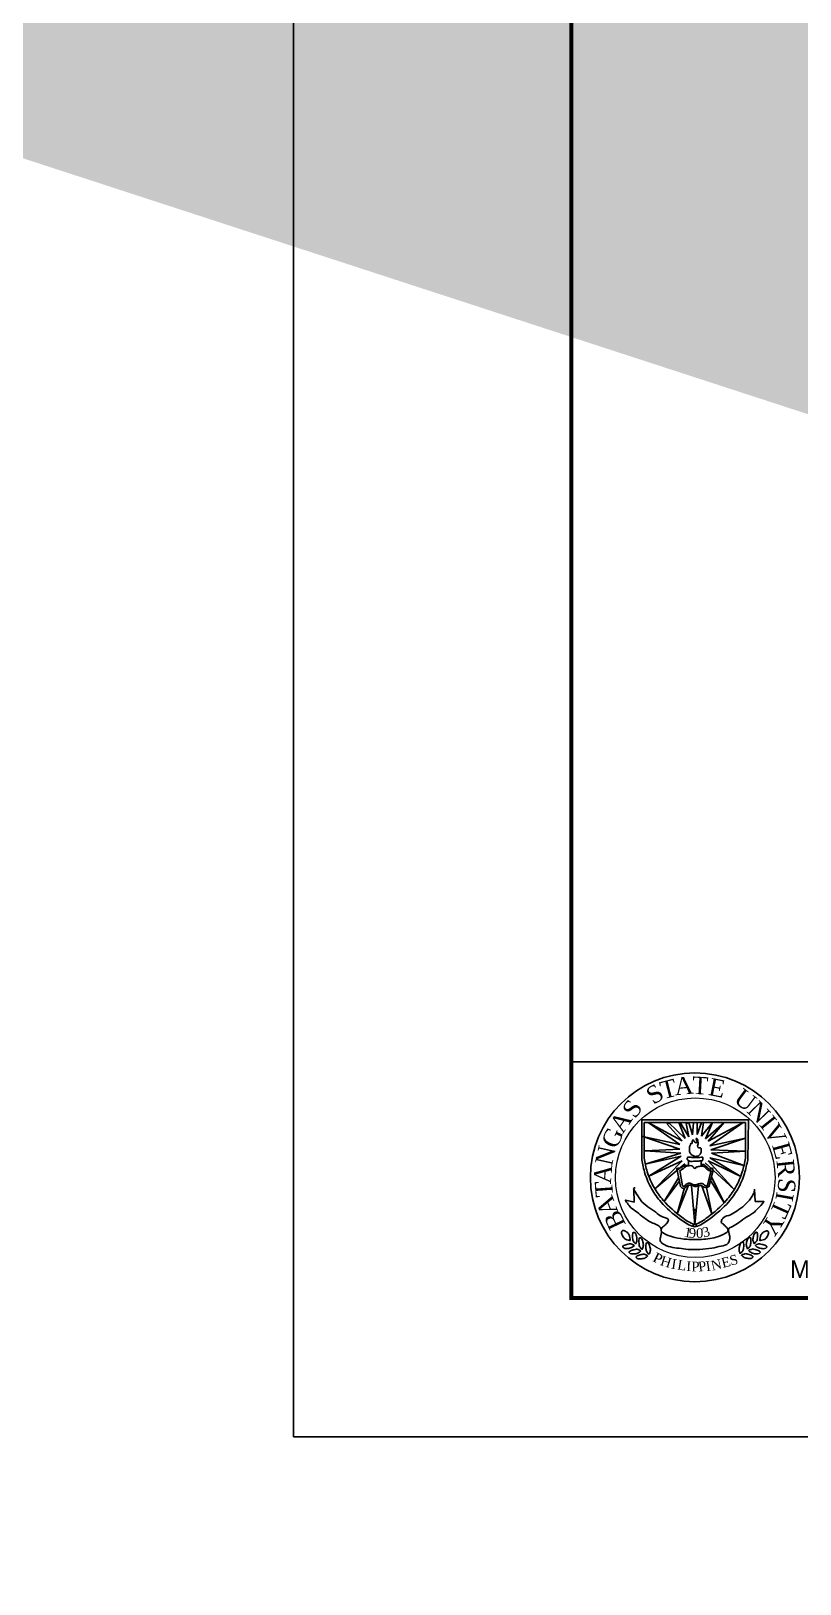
# Model space of a CAD drawing. Header units: millimetres. Extents: x -60 to 576, y -39 to 287.
# Drawn here: x 208.01 to 224.67, y 76.2 to 109.86 of the extents above; entities that cross this region are included whole.
import ezdxf

# ---------------------------------------------------------------- set-up
doc = ezdxf.new("R2010")
doc.units = ezdxf.units.MM
doc.header["$MEASUREMENT"] = 0
doc.layers.add('M-AC-TEXT', color=7, linetype='Continuous')
doc.layers.add('template', color=7, linetype='Continuous')
doc.styles.add('ar-dim-axis', font='romans.shx', dxfattribs={"width": 0.8})
doc.styles.add('OIP FONT', font='GOTHIC.TTF', dxfattribs={"height": 150})
doc.styles.get("Standard").update_dxf_attribs({"font": 'arial.ttf'})
doc.dimstyles.new('ar-dim-axis', dxfattribs={"dimtxt": 350, "dimasz": 250, "dimexe": 75, "dimexo": 75, "dimgap": 200, "dimtad": 1, "dimdec": 0, "dimzin": 12, "dimdsep": 46, "dimtxsty": 'ar-dim-axis', "dimblk": 'ARCHTICK', "dimcen": 120, "dimclrd": 11, "dimclre": 8, "dimclrt": 4, "dimadec": 0, "dimazin": 3, "dimtm": 1, "dimtfac": 1, "dimtdec": 0, "dimtix": 1, "dimtmove": 2, "dimatfit": 3, "dimldrblk": 'ARCHTICK', "dimfxl": 1, "dimtolj": 1, "dimtzin": 0, "dimarcsym": 1})

# ---------------------------------------------------------------- blocks, each defined once
blk = doc.blocks.new('_ARCHTICK')
at = {"color": 0, "linetype": 'ByBlock', "const_width": 0.15}
blk.add_lwpolyline([(-0.5, -0.5), (0.5, 0.5)], dxfattribs=at)

msp = doc.modelspace()

# ---------------------------------------------------------------- linework, layer by layer
at = {"layer": 'template'}
for p, q in [((213.698, 149.787), (213.698, 79.391)), ((219.715, 87.52), (309.966, 87.52)), ((221.241, 86.264), (223.553, 86.259)), ((221.241, 85.397), (221.241, 86.264)), ((221.29, 86.2), (223.488, 86.2)), ((221.29, 85.432), (221.29, 86.2)), ((222.12, 85.804), (221.382, 86.2)), ((221.382, 86.2), (222.066, 85.728)), ((221.822, 86.2), (221.789, 86.167)), ((221.789, 86.167), (222.12, 85.804)), ((222.18, 85.858), (221.822, 86.2)), ((222.071, 86.2), (222.044, 86.2)), ((222.044, 86.2), (222.18, 85.858)), ((222.261, 85.896), (222.071, 86.2)), ((222.261, 86.2), (222.204, 86.183)), ((222.204, 86.183), (222.261, 85.896)), ((222.343, 85.939), (222.261, 86.2)), ((222.364, 86.2), (222.343, 85.939)), ((222.44, 86.2), (222.364, 86.2)), ((222.538, 86.2), (222.44, 85.945)), ((222.44, 85.945), (222.44, 86.2)), ((222.777, 86.2), (222.538, 85.907)), ((222.538, 85.907), (222.576, 86.2)), ((222.576, 86.2), (222.538, 86.2)), ((223.026, 86.2), (222.619, 85.852)), ((222.619, 85.852), (222.777, 86.2)), ((223.439, 86.2), (222.679, 85.798)), ((222.679, 85.798), (223.026, 86.2)), ((222.717, 85.695), (223.439, 86.2)), ((223.488, 85.425), (223.488, 86.2)), ((223.537, 85.397), (223.553, 86.259)), ((222.066, 85.728), (221.268, 85.901)), ((221.268, 85.901), (222.066, 85.625)), ((223.488, 85.863), (222.717, 85.695)), ((222.739, 85.614), (223.488, 85.863)), ((222.088, 85.538), (221.316, 85.303)), ((222.066, 85.625), (221.317, 85.592)), ((221.317, 85.592), (222.088, 85.538)), ((223.488, 85.581), (222.739, 85.614)), ((222.75, 85.538), (223.488, 85.581)), ((223.454, 85.272), (222.75, 85.538)), ((221.316, 85.303), (222.093, 85.473)), ((222.093, 85.473), (221.391, 85.042)), ((221.391, 85.042), (222.12, 85.375)), ((222.12, 85.375), (221.524, 84.766)), ((221.524, 84.766), (222.174, 85.31)), ((222.005, 85.168), (222.082, 84.813)), ((222.065, 85.161), (222.123, 84.83)), ((222.251, 85.383), (222.251, 85.282)), ((222.53, 85.371), (222.53, 85.27)), ((223.246, 84.754), (222.614, 85.326)), ((223.385, 85.036), (222.679, 85.375)), ((222.679, 85.375), (223.246, 84.754)), ((222.691, 84.807), (222.786, 85.171)), ((222.717, 85.44), (223.385, 85.036)), ((222.717, 85.44), (223.454, 85.272)), ((222.039, 85.006), (221.727, 84.491)), ((221.727, 84.491), (222.05, 84.925)), ((222.009, 84.227), (222.256, 84.844)), ((222.321, 84.827), (222.389, 83.99)), ((222.389, 83.99), (222.473, 84.833)), ((222.543, 84.827), (222.762, 84.222)), ((222.74, 85.132), (222.659, 84.824)), ((222.722, 84.958), (223.026, 84.464)), ((223.026, 84.464), (222.755, 85.028)), ((220.894, 84.518), (221.078, 84.48)), ((221.078, 84.48), (221.067, 84.756)), ((222.164, 84.789), (222.009, 84.227)), ((222.762, 84.222), (222.641, 84.795)), ((223.686, 84.758), (223.697, 84.488)), ((223.697, 84.488), (223.878, 84.494)), ((213.698, 79.391), (312.974, 79.391))]:
    msp.add_line(p, q, dxfattribs=at)
at = {"layer": 'template', "linetype": 'Continuous', "const_width": 0.0853}
msp.add_lwpolyline([(219.715, 82.399), (309.966, 82.399), (309.966, 146.778), (219.715, 146.778)], close=True, dxfattribs=at)
at = {"layer": 'template'}
msp.add_circle((222.393, 85.014), 2.263, dxfattribs=at)
at = {"layer": 'template', "lineweight": 20}
for centre, radius in [((222.393, 85.014), 2.263), ((222.401, 85.007), 1.728)]:
    msp.add_circle(centre, radius, dxfattribs=at)
at = {"layer": 'template', "start_tangent": (-1, 0)}
msp.add_spline([(222.382, 85.472), (222.314, 85.509), (222.278, 85.566), (222.278, 85.628), (222.278, 85.676), (222.292, 85.702), (222.307, 85.75), (222.328, 85.745), (222.335, 85.793), (222.35, 85.829), (222.369, 85.802), (222.406, 85.769), (222.435, 85.769), (222.433, 85.807), (222.419, 85.842), (222.422, 85.854), (222.457, 85.824), (222.457, 85.796), (222.463, 85.77), (222.463, 85.741), (222.452, 85.697), (222.478, 85.656), (222.511, 85.657), (222.531, 85.604), (222.525, 85.561), (222.494, 85.502), (222.464, 85.477), (222.427, 85.47), (222.381, 85.47), (222.383, 85.47)], degree=3, dxfattribs=at)
at = {"layer": 'template'}
for points in [[(221.241, 85.397), (221.311, 85.097), (221.458, 84.76), (221.659, 84.478), (222.06, 84.115), (222.332, 83.958), (222.386, 83.941)], [(221.29, 85.432), (221.36, 85.131), (221.507, 84.795), (221.708, 84.513), (222.109, 84.15), (222.381, 83.992), (222.435, 83.976)], [(222.005, 85.168), (222.004, 85.207), (222.061, 85.215), (222.123, 85.239), (222.198, 85.276), (222.251, 85.282), (222.251, 85.305)], [(223.488, 85.432), (223.417, 85.131), (223.271, 84.795), (223.07, 84.513), (222.669, 84.15), (222.397, 83.992), (222.343, 83.976)], [(223.537, 85.397), (223.466, 85.097), (223.32, 84.76), (223.119, 84.478), (222.718, 84.115), (222.446, 83.958), (222.392, 83.941)], [(222.785, 85.166), (222.772, 85.21), (222.711, 85.195), (222.677, 85.213), (222.65, 85.244), (222.613, 85.268), (222.581, 85.291), (222.53, 85.291)], [(222.082, 84.813), (222.131, 84.777), (222.183, 84.789), (222.218, 84.827), (222.256, 84.844), (222.308, 84.844), (222.349, 84.835), (222.389, 84.815), (222.456, 84.829), (222.497, 84.841), (222.543, 84.827), (222.641, 84.795), (222.691, 84.807)], [(222.123, 84.83), (222.178, 84.83), (222.186, 84.853), (222.224, 84.874), (222.288, 84.888), (222.349, 84.859), (222.387, 84.853), (222.436, 84.856), (222.474, 84.874), (222.529, 84.879), (222.563, 84.876), (222.595, 84.853), (222.613, 84.839), (222.659, 84.824)], [(220.976, 83.649), (220.867, 83.688), (220.816, 83.766), (220.81, 83.843), (220.82, 83.856), (220.886, 83.849), (220.953, 83.789), (220.979, 83.731), (220.987, 83.675), (220.987, 83.648), (220.98, 83.648), (220.966, 83.662), (220.964, 83.662)], [(221.109, 83.575), (221.136, 83.647), (221.129, 83.736), (221.112, 83.788), (221.074, 83.822), (221.057, 83.819), (221.043, 83.771), (221.04, 83.726), (221.047, 83.674), (221.047, 83.654), (221.067, 83.619), (221.109, 83.578), (221.116, 83.578)], [(223.674, 83.579), (223.65, 83.652), (223.661, 83.741), (223.68, 83.792), (223.719, 83.825), (223.736, 83.821), (223.748, 83.772), (223.75, 83.727), (223.741, 83.676), (223.74, 83.655), (223.718, 83.622), (223.675, 83.582), (223.668, 83.583)], [(223.81, 83.648), (223.921, 83.683), (223.974, 83.758), (223.984, 83.834), (223.975, 83.848), (223.908, 83.844), (223.839, 83.787), (223.811, 83.729), (223.8, 83.675), (223.799, 83.647), (223.805, 83.647), (223.821, 83.661), (223.822, 83.661)], [(221.081, 83.538), (221.02, 83.492), (220.932, 83.473), (220.878, 83.475), (220.834, 83.502), (220.832, 83.519), (220.875, 83.546), (220.917, 83.562), (220.968, 83.57), (220.988, 83.576), (221.027, 83.565), (221.078, 83.537), (221.08, 83.531)], [(221.247, 83.456), (221.274, 83.528), (221.267, 83.618), (221.25, 83.669), (221.212, 83.704), (221.195, 83.7), (221.181, 83.652), (221.178, 83.608), (221.185, 83.556), (221.185, 83.535), (221.205, 83.501), (221.247, 83.46), (221.254, 83.46)], [(221.398, 83.349), (221.426, 83.421), (221.419, 83.511), (221.401, 83.562), (221.364, 83.597), (221.346, 83.593), (221.333, 83.545), (221.329, 83.5), (221.336, 83.449), (221.336, 83.428), (221.357, 83.394), (221.398, 83.352), (221.405, 83.352)], [(223.376, 83.365), (223.351, 83.439), (223.362, 83.528), (223.381, 83.579), (223.421, 83.612), (223.438, 83.607), (223.449, 83.559), (223.451, 83.514), (223.442, 83.463), (223.441, 83.442), (223.419, 83.408), (223.376, 83.369), (223.369, 83.369)], [(223.531, 83.466), (223.507, 83.54), (223.517, 83.629), (223.537, 83.68), (223.576, 83.712), (223.593, 83.708), (223.605, 83.66), (223.607, 83.615), (223.597, 83.563), (223.597, 83.543), (223.575, 83.509), (223.532, 83.47), (223.525, 83.47)], [(223.7, 83.542), (223.76, 83.492), (223.847, 83.47), (223.901, 83.47), (223.946, 83.495), (223.948, 83.512), (223.907, 83.541), (223.866, 83.558), (223.815, 83.568), (223.795, 83.575), (223.756, 83.566), (223.703, 83.54), (223.701, 83.534)], [(221.22, 83.42), (221.158, 83.373), (221.07, 83.354), (221.016, 83.357), (220.972, 83.383), (220.971, 83.401), (221.013, 83.427), (221.055, 83.443), (221.106, 83.451), (221.126, 83.457), (221.165, 83.447), (221.216, 83.419), (221.218, 83.412)], [(221.371, 83.313), (221.309, 83.266), (221.221, 83.247), (221.167, 83.249), (221.123, 83.276), (221.122, 83.294), (221.164, 83.32), (221.206, 83.336), (221.258, 83.344), (221.277, 83.35), (221.316, 83.34), (221.367, 83.312), (221.369, 83.305)], [(223.402, 83.328), (223.461, 83.279), (223.548, 83.257), (223.603, 83.256), (223.647, 83.281), (223.65, 83.299), (223.608, 83.327), (223.567, 83.345), (223.516, 83.355), (223.496, 83.361), (223.457, 83.353), (223.405, 83.327), (223.403, 83.32)], [(223.557, 83.429), (223.617, 83.38), (223.704, 83.357), (223.758, 83.357), (223.803, 83.382), (223.805, 83.399), (223.764, 83.428), (223.723, 83.446), (223.671, 83.456), (223.652, 83.462), (223.613, 83.454), (223.56, 83.428), (223.558, 83.421)]]:
    msp.add_spline(points, degree=3, dxfattribs=at)
for points, end_tangent in [([(222.065, 85.161), (222.14, 85.201), (222.192, 85.247), (222.244, 85.262), (222.297, 85.268), (222.349, 85.247), (222.369, 85.221), (222.389, 85.207), (222.418, 85.233), (222.485, 85.247), (222.549, 85.259), (222.619, 85.227), (222.665, 85.181), (222.723, 85.161), (222.74, 85.169), (222.74, 85.132)], (0, -1)), ([(222.237, 85.452), (222.325, 85.448), (222.416, 85.444), (222.477, 85.445), (222.531, 85.451), (222.561, 85.449), (222.562, 85.42), (222.562, 85.396), (222.552, 85.374), (222.526, 85.371), (222.476, 85.366), (222.388, 85.366), (222.284, 85.364), (222.257, 85.379), (222.227, 85.398), (222.236, 85.454), (222.236, 85.46)], (-1, 0))]:
    msp.add_spline(points, degree=3, dxfattribs=dict(at, end_tangent=end_tangent))
for points, knots in [([(223.878, 84.494), (223.882, 84.494), (223.906, 84.489), (223.768, 84.36), (223.684, 84.249), (223.512, 84.154), (223.353, 84.047), (223.236, 83.953), (223.111, 83.912), (223.136, 83.781), (223.168, 83.677), (223.094, 83.55), (222.942, 83.522), (222.745, 83.47), (222.502, 83.452), (222.264, 83.446), (222.053, 83.478), (221.867, 83.498), (221.732, 83.546), (221.659, 83.601), (221.633, 83.651), (221.654, 83.739), (221.673, 83.827), (221.643, 83.978), (221.428, 84.023), (221.264, 84.162), (221.111, 84.28), (220.98, 84.369), (220.936, 84.456), (220.865, 84.524), (220.892, 84.52), (220.922, 84.513)], [1.525096, 1.525096, 1.525096, 1.525096, 1.532073, 1.584612, 1.633558, 1.698069, 1.768711, 1.823631, 1.856154, 1.874433, 1.942755, 1.959564, 2.013837, 2.081716, 2.168665, 2.253261, 2.318126, 2.380396, 2.439479, 2.4572, 2.470092, 2.492272, 2.543518, 2.560297, 2.639259, 2.721631, 2.780104, 2.832648, 2.871086, 2.885372, 2.911145, 2.911145, 2.911145, 2.911145]), ([(221.084, 84.785), (221.033, 84.785), (221.156, 84.622), (221.213, 84.508), (221.369, 84.37), (221.544, 84.268), (221.658, 84.152), (221.841, 84.123), (221.798, 84.03), (221.75, 83.98), (221.687, 83.942), (221.638, 83.844), (221.792, 83.756), (221.969, 83.705), (222.187, 83.667), (222.367, 83.669), (222.577, 83.666), (222.812, 83.694), (223.007, 83.773), (223.114, 83.836), (223.114, 83.905), (223.057, 83.946), (223.02, 83.997), (222.954, 84.032), (222.974, 84.1), (223.035, 84.172), (223.172, 84.194), (223.316, 84.296), (223.452, 84.39), (223.554, 84.493), (223.617, 84.587), (223.673, 84.657), (223.686, 84.746), (223.686, 84.758)], [0, 0, 0, 0, 0.050157, 0.09733, 0.169415, 0.238469, 0.297382, 0.34519, 0.361609, 0.384753, 0.415402, 0.43521, 0.480082, 0.549086, 0.637593, 0.692397, 0.728181, 0.847546, 0.920378, 0.94488, 0.959291, 0.979722, 1.010309, 1.023969, 1.046254, 1.066064, 1.119081, 1.173808, 1.241086, 1.282544, 1.318293, 1.350594, 1.379885, 1.379885, 1.379885, 1.379885]), ([(221.067, 84.779), (221.072, 84.784), (221.08, 84.788), (221.093, 84.787), (221.095, 84.787)], [3.04846765, 3.04846765, 3.04846765, 3.04846765, 3.05886904, 3.06079098, 3.06079098, 3.06079098, 3.06079098]), ([(222.362, 84.322), (222.374, 84.32), (222.395, 84.317), (222.41, 84.318), (222.422, 84.322)], [0, 0, 0, 0, 0.01145534, 0.02007474, 0.02007474, 0.02007474, 0.02007474]), ([(222.362, 84.301), (222.374, 84.299), (222.395, 84.296), (222.41, 84.298), (222.422, 84.301)], [0, 0, 0, 0, 0.01145534, 0.02007474, 0.02007474, 0.02007474, 0.02007474]), ([(222.368, 84.253), (222.378, 84.254), (222.395, 84.256), (222.408, 84.256), (222.415, 84.254)], [0.00178548, 0.00178548, 0.00178548, 0.00178548, 0.01145534, 0.01823656, 0.01823656, 0.01823656, 0.01823656]), ([(222.369, 84.232), (222.379, 84.234), (222.394, 84.236), (222.407, 84.235), (222.413, 84.234)], [0.00231179, 0.00231179, 0.00231179, 0.00231179, 0.01145534, 0.0176246, 0.0176246, 0.0176246, 0.0176246])]:
    msp.add_open_spline(points, degree=3, knots=knots, dxfattribs=at)

# ---------------------------------------------------------------- texts
at = {"layer": 'template', "attachment_point": 1}
for s, insert, char_height, width, rotation in [('{\\fTimes New Roman|b0|i0|c0|p18;A}', (221.927, 87.167), 0.37713, 29.67394, 5.7185), ('{\\fTimes New Roman|b0|i0|c0|p18;T}', (222.343, 87.202), 0.37713, 0.3193, 356.815), ('{\\fTimes New Roman|b0|i0|c0|p18;S}', (221.288, 86.894), 0.37713, 29.67394, 33.2318), ('{\\fTimes New Roman|b0|i0|c0|p18;T}', (221.603, 87.07), 0.37713, 29.67394, 14.448), ('{\\fTimes New Roman|b0|i0|c0|p18;E}', (222.739, 87.173), 0.37713, 29.67394, 348.6904), ('{\\fTimes New Roman|b0|i0|c0|p18;U}', (223.431, 86.965), 0.37713, 29.67394, 323.5013), ('{\\fTimes New Roman|b0|i0|c0|p18;S}', (220.789, 86.479), 0.37713, 29.67394, 56.1104), ('{\\fTimes New Roman|b0|i0|c0|p18;N}', (223.768, 86.707), 0.37713, 29.67394, 314.1356), ('{\\fTimes New Roman|b0|i0|c0|p18;A}', (220.514, 86.152), 0.37713, 29.67394, 56.1104), ('{\\fTimes New Roman|b0|i0|c0|p18;I}', (224.068, 86.393), 0.37713, 29.67394, 308.6454), ('{\\fTimes New Roman|b0|i0|c0|p18;V}', (224.2, 86.224), 0.37713, 29.67394, 298.2002), ('{\\fTimes New Roman|b0|i0|c0|p18;G}', (220.349, 85.765), 0.37713, 29.67394, 65.9347), ('{\\fTimes New Roman|b0|i0|c0|p18;N}', (220.226, 85.327), 0.37713, 29.67394, 77.5616), ('{\\fTimes New Roman|b0|i0|c0|p18;E}', (224.424, 85.813), 0.37713, 29.67394, 285.4787), ('{\\fTimes New Roman|b0|i0|c0|p18;A}', (220.195, 84.892), 0.37713, 29.67394, 85.537), ('{\\fTimes New Roman|b0|i0|c0|p18;R}', (224.532, 85.421), 0.37713, 29.67394, 276.1995), ('{\\fTimes New Roman|b0|i0|c0|p18;T}', (220.246, 84.571), 0.37713, 29.67394, 94.2665), ('{\\fTimes New Roman|b0|i0|c0|p18;S}', (224.58, 84.979), 0.37713, 29.67394, 266.0586), ('{\\fTimes New Roman|b0|i0|c0|p18;A}', (220.38, 84.139), 0.37713, 29.67394, 110.3667), ('{\\fTimes New Roman|b0|i0|c0|p18;T}', (224.491, 84.409), 0.37713, 29.67394, 245.978), ('{\\fTimes New Roman|b0|i0|c0|p18;I}', (224.538, 84.653), 0.37713, 29.67394, 259.8108), ('{\\fTimes New Roman|b0|i0|c0|p18;B}', (220.561, 83.833), 0.37713, 29.67394, 115.1841), ('{\\fTimes New Roman|b0|i0|c0|p18;Y}', (224.34, 84.057), 0.37713, 29.67394, 237.494), ('{\\fTimes New Roman|b0|i0|c0|p18;1}', (222.178, 83.938), 0.21119, 29.67394, 350.6967), ('{\\fTimes New Roman|b0|i0|c0|p18;9}', (222.26, 83.916), 0.21119, 29.67394, 359.8965), ('{\\fTimes New Roman|b0|i0|c0|p18;0}', (222.417, 83.912), 0.21119, 29.67394, 359.8965), ('{\\fTimes New Roman|b0|i0|c0|p18;3}', (222.531, 83.914), 0.21119, 29.67394, 14.5727), ('{\\fTimes New Roman|b0|i0|c0|p18;P}', (221.557, 83.394), 0.21119, 29.67394, 333.245), ('{\\fTimes New Roman|b0|i0|c0|p18;P}', (221.563, 83.394), 0.21119, 29.67394, 333.245), ('{\\fTimes New Roman|b0|i0|c0|p18;H}', (221.689, 83.319), 0.21119, 29.67394, 342.3689), ('{\\fTimes New Roman|b0|i0|c0|p18;I}', (221.904, 83.249), 0.21119, 29.67394, 350.7446), ('{\\fTimes New Roman|b0|i0|c0|p18;L}', (222.034, 83.23), 0.21119, 29.67394, 350.6967), ('{\\fTimes New Roman|b0|i0|c0|p18;I}', (222.21, 83.197), 0.21119, 29.67394, 357.8325), ('{\\fTimes New Roman|b0|i0|c0|p18;P}', (222.316, 83.187), 0.21119, 29.67394, 359.8965), ('{\\fTimes New Roman|b0|i0|c0|p18;P}', (222.45, 83.18), 0.21119, 29.67394, 7.5162), ('{\\fTimes New Roman|b0|i0|c0|p18;I}', (222.611, 83.188), 0.21119, 29.67394, 9.0391), ('{\\fTimes New Roman|b0|i0|c0|p18;N}', (222.72, 83.197), 0.21119, 29.67394, 12.9245), ('{\\fTimes New Roman|b0|i0|c0|p18;E}', (222.943, 83.254), 0.21119, 29.67394, 14.5727), ('{\\fTimes New Roman|b0|i0|c0|p18;S}', (223.122, 83.305), 0.21119, 29.67394, 14.5727)]:
    msp.add_mtext(s, dxfattribs=dict(at, insert=insert, char_height=char_height, width=width, rotation=rotation))
at = {"layer": 'template', "linetype": 'Continuous', "lineweight": 0, "insert": (224.453, 83.214), "char_height": 0.38403, "width": 12.18966, "attachment_point": 1}
msp.add_mtext('{\\fCentury Gothic|b0|i0|c0|p34;\\C7;MECHANICAL ENGINEERING DEPARTMENT}', dxfattribs=at)

# ---------------------------------------------------------------- leaders
at = {"layer": 'M-AC-TEXT', "annotation_type": 0, "has_hookline": 1, "text_width": 1.46}
for points, hookline_direction in [([(245.08, 106.786), (244.954, 107.034), (244.578, 107.035)], 1), ([(354.266, 106.345), (354.139, 106.593), (353.763, 106.594)], 1), ([(178.877, 105.216), (179.004, 105.464), (179.38, 105.465)], 0), ([(273.563, 104.762), (273.437, 105.01), (273.061, 105.011)], 1), ([(395.221, 100.371), (395.094, 100.619), (394.718, 100.62)], 1), ([(245.084, 135.482), (244.958, 135.234), (244.582, 135.235)], 1), ([(354.265, 135.03), (354.138, 134.782), (353.762, 134.783)], 1), ([(376.115, 126.041), (375.988, 125.793), (375.612, 125.794)], 1), ([(376.117, 115.276), (375.99, 115.028), (375.614, 115.029)], 1), ([(263.873, 114.479), (263.746, 114.231), (263.37, 114.232)], 1), ([(245.078, 106.725), (244.952, 106.477), (244.576, 106.478)], 1), ([(354.265, 106.272), (354.138, 106.024), (353.762, 106.025)], 1)]:
    msp.add_leader(points, dimstyle='ar-dim-axis', override={"dimtxt": 150, "dimasz": 150, "dimgap": 200, "dimtad": 0, "dimtih": 1, "dimtoh": 1, "dimtxsty": 'OIP FONT', "dimclrd": 256, "dimclre": 256, "dimclrt": 256, "dimfxl": 0.2, "dimfxlon": 1, "dimlwd": 65535, "dimlwe": 65535}, dxfattribs=dict(at, hookline_direction=hookline_direction))

doc.saveas('drawing.dxf')
